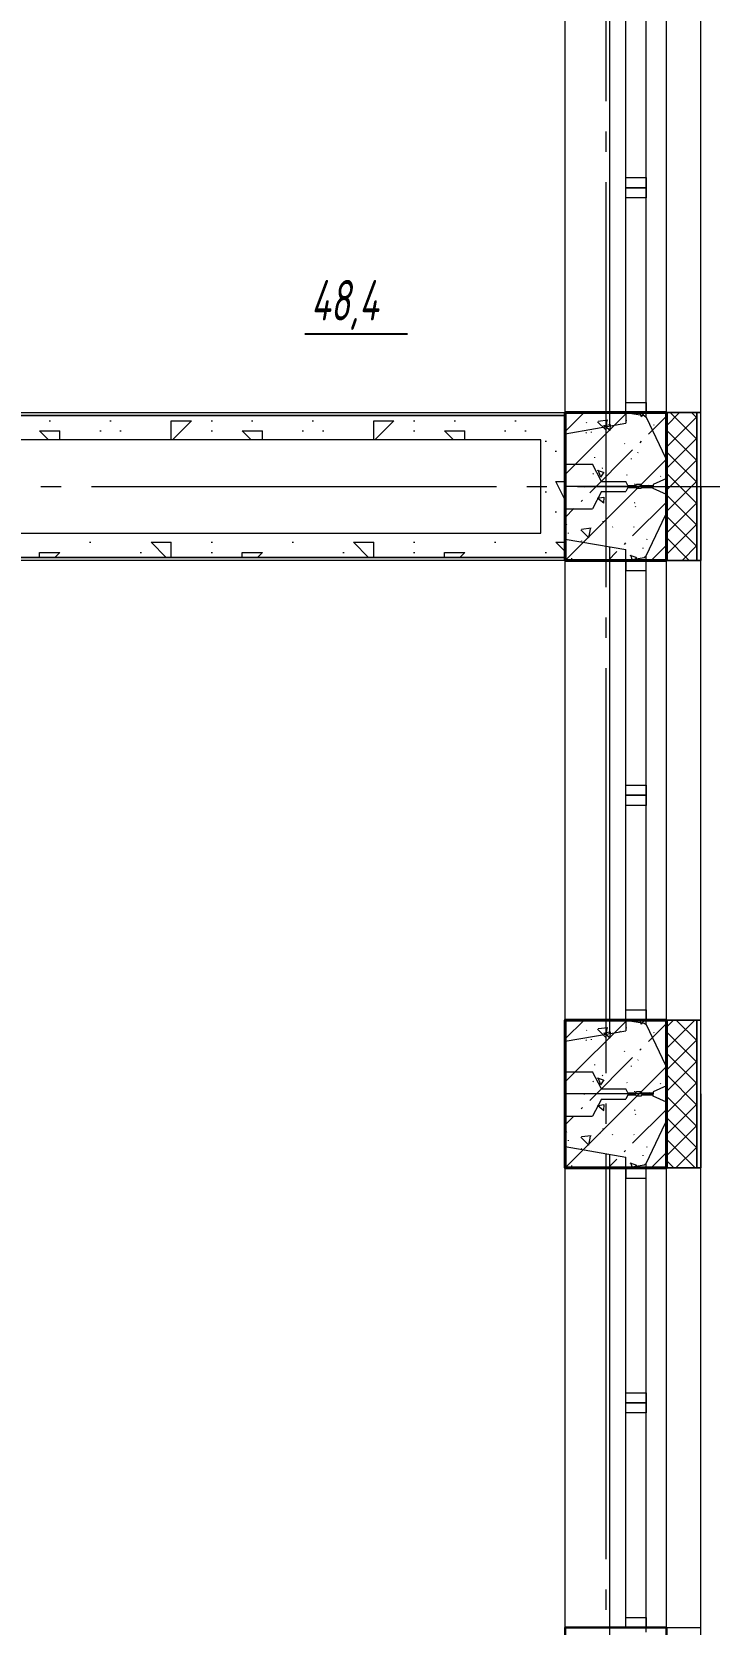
# Model space of a CAD drawing. Header units: millimetres. Extents: x -85420 to 1195317, y -69347 to 470418.
# Drawn here: x 445112 to 448457, y 24958 to 32821 of the extents above; entities that cross this region are included whole.
import ezdxf
from ezdxf import colors
from ezdxf.entities.mleader import LeaderData, LeaderLine
from ezdxf.enums import TextEntityAlignment as Align
from ezdxf.math import Vec2, Vec3

# ---------------------------------------------------------------- set-up
doc = ezdxf.new("R2010")
doc.units = ezdxf.units.MM
for name, pattern in [('GOST2.303 6', [12, 8, -1.5, 1, -1.5]), ('ГОСТ 2.303 5', [24, 20, -1.5, 1, -1.5]), ('осевая', [50.800000000000004, 31.75, -6.35, 6.35, -6.35])]:
    doc.linetypes.add(name, pattern=pattern)
for name, color, linetype, lineweight in [('!М_Перегородки_пеноблок', 7, 'Continuous', 20), ('+АР_Осевые линии', 252, 'GOST2.303 6', 9), ('АР_Окна', 4, 'Continuous', 9), ('АР_Отметки', 7, 'Continuous', 5), ('АР_Сущ Несущая стена', 250, 'Continuous', 50), ('АР_штриховка несущих стен', 250, 'Continuous', 0), ('СПДС_+АР_Стены', 250, 'Continuous', 20), ('стены', 7, 'Continuous', 40), ('ТОНКАЯ', 253, 'Continuous', 0), ('ЭКСПЛИКАЦИЯ', 7, 'Continuous', 5)]:
    doc.layers.add(name, color=color, linetype=linetype, lineweight=lineweight)
doc.layers.add('ОСИ', color=7, linetype='осевая', lineweight=13, true_color=0x999999)
doc.styles.add('ISOCPEUR', font='', dxfattribs={"height": 250})
doc.styles.add('ГОСТ 2.304', font='CS_Gost2304.shx', dxfattribs={"oblique": 10})
doc.styles.get('ISOCPEUR').set_extended_font_data('ISOCPEUR', italic=True)
pattern_1 = [(45, (150, 150), (0, 1000.000000019025), [141.4, -282.8, 70.7, -424.3000000000001, 141.4, -353.6135624]), (135, (800.0000000000001, 200), (-1000.000000019025, 8.881784197001254e-14), [141.4, -212.1, 70.7, -353.6000000000001, 141.4, -495.0135624]), (63.43494882, (0, 0), (5.099862754320839e-08, 1000.000000000094), [111.8, -447.2, 111.8, -447.233989, 0, 0]), (116.5650512, (0, 0), (-4.000643816226557e-07, 1000.000000000094), [111.8, -447.2000000000001, 111.8, -447.2339890000001, 0, 0]), (0, (0, 100), (0, 1000), [50.00000000000001, -400.0000000000001, 100, -400.0000000000001, 50.00000000000001, 0]), (0, (0, 250), (0, 1000), [-150, 100, -400.0000000000001, 0, -350.0000000000001, 0]), (0, (0, 300.0000000000001), (0, 1000), [-400.0000000000001, 0, -300.0000000000001, 100, -200, 0]), (0, (0, 450.0000000000001), (0, 1000), [-200, 0, -250, 100, -450.0000000000001, 0]), (0, (0, 600.0000000000001), (0, 1000), [-200, 100, -400.0000000000001, 100, -200, 0]), (0, (0, 850.0000000000001), (0, 1000), [-150, 100, -200, 0, -550.0000000000001, 0]), (0, (0, 900.0000000000001), (0, 1000), [-200, 0, -600.0000000000001, 100, -100, 0]), (90, (50.00000000000001, 200), (-1000, 6.123233995736768e-14), [-300.0000000000001, 0, -300.0000000000001, 0, -400.0000000000001, 0]), (90, (150, 0), (-1000, 6.123233995736768e-14), [-150, 100, -400.0000000000001, 0, -350.0000000000001, 0]), (90, (250, 0), (-1000, 6.123233995736768e-14), [-400.0000000000001, 0, -350.0000000000001, 100, -150, 0]), (90, (800.0000000000001, 0), (-1000, 6.123233995736768e-14), [-200, 100, -500.0000000000001, 100, -100, 0]), (90, (100, 100), (-1000, 6.123233995736768e-14), [-300.0000000000001, 0, -350.0000000000001, 0, -350.0000000000001, 0]), (90, (200, 100), (-1000, 6.123233995736768e-14), [-250, 0, -550.0000000000001, 0, -200, 0]), (90, (300.0000000000001, 150), (-1000, 6.123233995736768e-14), [-500.0000000000001, 0, -150, 0, -350.0000000000001, 0]), (90, (350.0000000000001, 50.00000000000001), (-1000, 6.123233995736768e-14), [-450.0000000000001, 0, -200, 0, -250, 0]), (90, (450.0000000000001, 200), (-1000, 6.123233995736768e-14), [-400.0000000000001, 0, -150, 0, -400.0000000000001, 0]), (90, (500.0000000000001, 250), (-1000, 6.123233995736768e-14), [-450.0000000000001, 0, -200, 0, -350.0000000000001, 0]), (90, (550.0000000000001, 0), (-1000, 6.123233995736768e-14), [-600.0000000000001, 0, -250, 0, -150, 0]), (90, (600.0000000000001, 150), (-1000, 6.123233995736768e-14), [-200, 0, -400.0000000000001, 0, -400.0000000000001, 0]), (90, (650.0000000000001, 100), (-1000, 6.123233995736768e-14), [-450.0000000000001, 0, -250, 0, -300.0000000000001, 0]), (90, (700.0000000000001, 50.00000000000001), (-1000, 6.123233995736768e-14), [-400.0000000000001, 0, -300.0000000000001, 0, -300.0000000000001, 0]), (90, (800.0000000000001, 100), (-1000, 6.123233995736768e-14), [-300.0000000000001, 0, -300.0000000000001, 0, -400.0000000000001, 0]), (90, (900.0000000000001, 150), (-1000, 6.123233995736768e-14), [-400.0000000000001, 0, -200, 0, -400.0000000000001, 0]), (90, (950.0000000000001, 200), (-1000, 6.123233995736768e-14), [-150, 0, -600.0000000000001, 0, -250, 0])]
pattern_2 = [(45, (0, 0), (-53.03300858899107, 53.03300858899107), []), (135, (0, 0), (-53.03300858899107, -53.03300858899107), [])]

# ---------------------------------------------------------------- blocks, each defined once
blk = doc.blocks.new('НП 3033')
at = {"layer": 'АР_Окна', "ltscale": 100}
for p, q in [((365, 500), (2635, 500)), ((365, 400), (2635, 400)), ((365, 300), (2635, 300)), ((365, 220), (2635, 220)), ((365, 0), (2635, 0))]:
    blk.add_line(p, q, dxfattribs=at)
for points in [[(365, 300), (365, 500), (365, 670), (2635, 670), (2635, 300)], [(365, 300), (415, 300), (415, 400), (365, 400)], [(1450, 400), (1425, 400), (1425, 300), (1450, 300), (1475, 300), (1475, 400), (1437.5, 400)], [(1500, 400), (1475, 400), (1475, 300), (1500, 300), (1525, 300), (1525, 400), (1487.5, 400)], [(2635, 300), (2585, 300), (2585, 400), (2635, 400)]]:
    blk.add_lwpolyline(points, dxfattribs=at)
at = {"layer": 'СПДС_+АР_Стены', "ltscale": 100}
for points in [[(8.419446744138052e-15, 670), (8.419446744138052e-15, 670), (365, 670), (365, 670)], [(3000, 670), (3000, 670), (2635, 670), (2635, 670)]]:
    blk.add_lwpolyline(points, dxfattribs=at)
at = {"layer": 'стены', "ltscale": 100}
for p, q in [((2960, 500), (2860, 500)), ((0, 0), (0, 0))]:
    blk.add_line(p, q, dxfattribs=at)
at = {"layer": 'стены', "lineweight": 30, "ltscale": 100}
blk.add_lwpolyline([(0, 0), (365, 0), (365, 500), (0, 500)], dxfattribs=at)
at = {"layer": 'стены', "ltscale": 100}
blk.add_lwpolyline([(3000, 500), (2635, 500), (2635, 0), (3000, 0)], dxfattribs=at)
blk = doc.blocks.new('обследование 2 этаж 1245')
at = {"layer": 'ТОНКАЯ', "ltscale": 100}
for p, q in [((7060, -40820), (7060, -38100)), ((6560, -40700), (6560, -38220)), ((6780, -40661.8666666667), (6780, -38258.1333333333)), ((6860, -40595), (6860, -38325)), ((6960, -40617), (6960, -38303)), ((6560, -40700), (6860, -40648)), ((6860, -40595), (6950, -40610)), ((6860, -40595), (6860, -40648)), ((6950, -40610), (6960, -40617)), ((6960, -40617), (7055, -40818)), ((6560, -40700), (6560, -40850)), ((6560, -40850), (6695, -40850)), ((6560, -40960), (6560, -40850)), ((6740, -40935), (6695, -40850)), ((7055, -40818), (7060, -40820)), ((7060, -40920), (7060, -40820)), ((6995, -40960), (6560, -40960)), ((6995, -40960), (6560, -40960)), ((6560, -40960), (6560, -41070)), ((6740, -40935), (6860, -40935)), ((6870, -40955), (6860, -40935)), ((6870, -40965), (6860, -40985)), ((6870, -40955), (6908, -40955)), ((6870, -40965), (6908, -40965)), ((6913, -40950), (6908, -40955)), ((6913, -40970), (6908, -40965)), ((6933, -40950), (6913, -40950)), ((6938, -40955), (6933, -40950)), ((6938, -40965), (6933, -40970)), ((6938, -40955), (6995, -40955)), ((6938, -40960), (6995, -40960)), ((6938, -40960), (6995, -40960)), ((6938, -40965), (6995, -40965)), ((7060, -40920), (6995, -40950)), ((6995, -40950), (6995, -40955)), ((6995, -40955), (6995, -40960)), ((6995, -40965), (6995, -40960)), ((6995, -40970), (6995, -40965)), ((6740, -40985), (6695, -41070)), ((6740, -40985), (6860, -40985)), ((6933, -40970), (6913, -40970)), ((7060, -41000), (6995, -40970)), ((7060, -41000), (7060, -41100)), ((6560, -41220), (6560, -41070)), ((6560, -41070), (6695, -41070)), ((6960, -41303), (7055, -41102)), ((7055, -41102), (7060, -41100)), ((7060, -43820), (7060, -41100)), ((6560, -43700), (6560, -41220)), ((6560, -41220), (6860, -41272)), ((6780, -43661.8666666667), (6780, -41258.1333333333)), ((6860, -41325), (6860, -41272)), ((6860, -41325), (6950, -41310)), ((6860, -43595), (6860, -41325)), ((6950, -41310), (6960, -41303)), ((6960, -43617), (6960, -41303)), ((6860, -43595), (6950, -43610)), ((6860, -43595), (6860, -43648)), ((6950, -43610), (6960, -43617)), ((6960, -43617), (7055, -43818)), ((6560, -43700), (6860, -43648)), ((6560, -43700), (6560, -43850)), ((6560, -43850), (6695, -43850)), ((6560, -43960), (6560, -43850)), ((6740, -43935), (6695, -43850)), ((7055, -43818), (7060, -43820)), ((7060, -43920), (7060, -43820)), ((6740, -43935), (6860, -43935)), ((6870, -43955), (6860, -43935)), ((6913, -43950), (6908, -43955)), ((6933, -43950), (6913, -43950)), ((6938, -43955), (6933, -43950)), ((7060, -43920), (6995, -43950)), ((6995, -43950), (6995, -43955)), ((6995, -43960), (6560, -43960)), ((6995, -43960), (6560, -43960)), ((6560, -43960), (6560, -44070)), ((6740, -43985), (6695, -44070)), ((6740, -43985), (6860, -43985)), ((6870, -43965), (6860, -43985)), ((6870, -43955), (6908, -43955)), ((6870, -43965), (6908, -43965)), ((6913, -43970), (6908, -43965)), ((6933, -43970), (6913, -43970)), ((6938, -43965), (6933, -43970)), ((6938, -43955), (6995, -43955)), ((6938, -43960), (6995, -43960)), ((6938, -43960), (6995, -43960)), ((6938, -43965), (6995, -43965)), ((6995, -43955), (6995, -43960)), ((6995, -43965), (6995, -43960)), ((6995, -43970), (6995, -43965)), ((7060, -44000), (6995, -43970)), ((7060, -44000), (7060, -44100)), ((6560, -44220), (6560, -44070)), ((6560, -44070), (6695, -44070)), ((6960, -44303), (7055, -44102)), ((7055, -44102), (7060, -44100)), ((7060, -46820), (7060, -44100)), ((6560, -46700), (6560, -44220)), ((6560, -44220), (6860, -44272)), ((6780, -46661.8666666667), (6780, -44258.1333333333)), ((6860, -44325), (6860, -44272)), ((6860, -44325), (6950, -44310)), ((6860, -46595), (6860, -44325)), ((6950, -44310), (6960, -44303)), ((6960, -46617), (6960, -44303))]:
    blk.add_line(p, q, dxfattribs=at)
blk = doc.blocks.new('A$C314F1C93')
at = {"layer": '+АР_Осевые линии', "linetype": 'ГОСТ 2.303 5', "lineweight": 0, "ltscale": 100}
blk.add_line((17540.00000000047, 64752.65710872156), (17540.00000000047, -9752.23746942038), dxfattribs=at)
blk.add_lwpolyline([(-4199.99999999968, 15249.99999999988), (75280.00000000006, 15249.99999999988)], dxfattribs=at)
blk = doc.blocks.new('_DotSmall')
at = {"color": 0, "linetype": 'ByBlock', "const_width": 0.5}
blk.add_lwpolyline([(-0.0625, 0, 1), (0.0625, 0, 1)], format="xyb", close=True, dxfattribs=at)
blk = doc.blocks.new('АР план')
at = {"layer": 'АР_Отметки', "lineweight": 9}
ml = blk.add_multileader_mtext('Standard', dxfattribs=at)
ml.set_content('+3,950', color=256, style='ISOCPEUR')
ml.set_leader_properties(color=256, linetype='Continuous', lineweight=-1)
ml.set_arrow_properties(name='DOTSMALL')
ml.build(insert=Vec2(0, 0))
ml.multileader.update_dxf_attribs({"has_text_frame": 1, "text_left_attachment_type": 4, "text_right_attachment_type": 4, "dogleg_length": 100, "arrow_head_size": 180})
ctx = ml.context
ctx.base_point, ctx.char_height, ctx.arrow_head_size, ctx.landing_gap_size, ctx.plane_origin = Vec3(653061.3110686555, 32239.71936149879), 250, 180, 50, Vec3(652979.9176188062, 30972.1551693685)
ctx.left_attachment, ctx.right_attachment = 4, 4
notes = []
notes.append((ctx, [(0, (0, 0, 0), (0, 0), (1, 0), 1, [])]))
ctx.mtext.insert, ctx.mtext.width, ctx.mtext.line_spacing_style, ctx.mtext.flow_direction = Vec3(653111.3110686555, 32573.05269483211), 852.6970314602484, 2, 5
ml = blk.add_multileader_mtext('Standard', dxfattribs=at)
ml.set_content('+1,975', color=256, style='ISOCPEUR')
ml.set_leader_properties(color=256, linetype='Continuous', lineweight=-1)
ml.set_arrow_properties(name='DOTSMALL')
ml.build(insert=Vec2(0, 0))
ml.multileader.update_dxf_attribs({"has_text_frame": 1, "text_left_attachment_type": 4, "text_right_attachment_type": 4, "dogleg_length": 100, "arrow_head_size": 180})
ctx = ml.context
ctx.base_point, ctx.char_height, ctx.arrow_head_size, ctx.landing_gap_size, ctx.plane_origin = Vec3(652749.2966237958, 27128.71309628351), 250, 180, 50, Vec3(655881.3550783198, 25957.03355335795)
ctx.left_attachment, ctx.right_attachment = 4, 4
notes.append((ctx, [(0, (0, 0, 0), (0, 0), (1, 0), 1, [])]))
ctx.mtext.insert, ctx.mtext.width, ctx.mtext.line_spacing_style, ctx.mtext.flow_direction = Vec3(652799.2966237958, 27528.71309628351), 852.6970314602484, 2, 5
ml = blk.add_multileader_mtext('Standard', dxfattribs=at)
ml.set_content('+2,410', color=256, style='ISOCPEUR')
ml.set_leader_properties(color=256, linetype='Continuous', lineweight=-1)
ml.set_arrow_properties(name='DOTSMALL')
ml.build(insert=Vec2(0, 0))
ml.multileader.update_dxf_attribs({"has_text_frame": 1, "text_left_attachment_type": 4, "text_right_attachment_type": 4, "dogleg_length": 100, "arrow_head_size": 180})
ctx = ml.context
ctx.base_point, ctx.char_height, ctx.arrow_head_size, ctx.landing_gap_size, ctx.plane_origin = Vec3(649667.0758553846, 15695.91183566085), 250, 180, 50, Vec3(647505.863485316, 15104.66626217555)
ctx.left_attachment, ctx.right_attachment = 4, 4
notes.append((ctx, [(0, (0, 0, 0), (0, 0), (1, 0), 1, [])]))
ctx.mtext.insert, ctx.mtext.width, ctx.mtext.line_spacing_style, ctx.mtext.flow_direction = Vec3(649717.0758553846, 16029.2451689942), 852.6970314602484, 2, 5
for ctx, leaders in notes:
    for number, flags, end, landing, length, lines in leaders:
        leader = LeaderData()
        leader.index, (leader.has_last_leader_line, leader.has_dogleg_vector, leader.attachment_direction) = number, flags
        leader.last_leader_point, leader.dogleg_vector, leader.dogleg_length = Vec3(end), Vec3(landing), length
        for number, points, colour, breaks in lines:
            line = LeaderLine()
            line.index, line.vertices, line.color, line.breaks = number, Vec3.list(points), colors.encode_raw_color(colour), breaks
            leader.lines.append(line)
        ctx.leaders.append(leader)

msp = doc.modelspace()

# ---------------------------------------------------------------- block references
at = {"layer": 'ОСИ', "ltscale": 40}
msp.add_blockref('A$C314F1C93', (430406.3725916118, 15326.41521031433, 4.999999999999952e-09), dxfattribs=at)

# ---------------------------------------------------------------- next in the draw order: hatches: boundary and pattern name
at = {"layer": '!М_Перегородки_пеноблок', "ltscale": 100}
h = msp.add_hatch(dxfattribs=at)
h.set_pattern_fill('БЕТОННАЯ ПОДГОТОВКА', color=256, scale=100, style=0, pattern_type=2)
h.set_pattern_definition(pattern_1)
h.paths.add_polyline_path([(441246.3730762142, 30926.44145564564), (447746.3730658573, 30926.41520998409), (447746.372581322, 30806.41520998507), (441246.3725916789, 30806.44145564662)], flags=0)
h = msp.add_hatch(dxfattribs=at)
h.set_pattern_fill('БЕТОННАЯ ПОДГОТОВКА', color=256, scale=100, style=0, pattern_type=2)
h.set_pattern_definition(pattern_1)
h.paths.add_polyline_path([(447626.3649172005, 30346.45729309654), (447626.3725813133, 30806.41569452036), (447746.3715989822, 30806.41520998904), (447746.3725813219, 30806.41520997267), (447746.364917224, 30346.45770433242)], flags=0)
h = msp.add_hatch(dxfattribs=at)
h.set_pattern_fill('БЕТОННАЯ ПОДГОТОВКА', color=256, scale=100, style=0, pattern_type=2)
h.set_pattern_definition(pattern_1)
h.paths.add_polyline_path([(441546.3726008653, 30346.43645717141), (447746.372581322, 30346.45770435869), (447746.3729925579, 30226.45770435939), (441546.3730121012, 30226.43645717211)], flags=0)
at = {"layer": 'АР_штриховка несущих стен', "lineweight": 0}
h = msp.add_hatch(dxfattribs=at)
h.set_pattern_fill('FP_1', color=256, angle=90, style=0, pattern_type=2)
h.set_pattern_definition([(225, (226238.7395056369, 419007.9367795632), (212.1320343559643, -212.1320343559643), [300.0000000000001, -50.00000000000001, 10, -50.00000000000001]), (225, (226026.7395056369, 419007.9367795632), (212.1320343559643, -212.1320343559643), []), (140, (226238.7395056369, 419007.9367795632), (31.37586718776049, 358.6306040025252), [37.5, -412.5]), (85, (226238.7395056369, 419007.9367795632), (-376.0956830054848, -69.37609840310988), [30, -330]), (190.4509999999993, (226241.3545056368, 419037.8227795633), (-344.7173363236747, 289.2568028982387), [31.87000000000002, -350.571]), (136.184, (226138.7395056369, 419007.9367795632), (82.7614966388627, 533.6199696404694), [56.25, -618.75]), (186.6359999999993, (226145.6365056369, 419052.4047795633), (-487.0622145359653, 467.3284015511165), [47.80499999999994, -525.8559999999991]), (81.18399999999997, (226138.7395056369, 419007.9367795632), (-487.0580492787813, 467.332636044979), [45, -495]), (111, (226163.7395056367, 419057.9367795632), (201.3095187061823, 298.4540715877155), [37.5, -412.5]), (55.99999999999996, (226163.7395056367, 419057.9367795632), (-362.5748960476323, 121.6571023863739), [29.99999999999998, -329.9999999999997]), (161.451, (226180.5155056368, 419082.8077795632), (-161.2620949745204, 420.1119811543452), [31.87, -350.571]), (127.5, (226238.7395056369, 419007.9367795632), (-166.4469269156558, 6.079927658645317), [3.353, -322.647, 3.353, -331.647, -331.25]), (127.5, (226238.7395056369, 419007.9367795632), (-166.4469269156558, 6.079927658645317), [-661, 3.353, -327.897]), (97.5, (226238.7395056369, 419007.9367795632), (-197.2058559411801, 131.5347687210744), [3.352999999999998, -187.6469999999999, 3.352999999999998, -315.1469999999997, -126.2499999999999]), (97.5, (226238.7395056369, 419007.9367795632), (-197.2058559411801, 131.5347687210744), [-509.4999999999997, 3.352999999999998, -122.8969999999999]), (57.49999999999998, (226238.7395056369, 418896.4367795632), (11.27743586718989, 266.9112180862045), [3.352999999999988, -121.6469999999996, 3.352999999999988, -386.6469999999985, -517.4999999999969]), (57.49999999999998, (226238.7395056369, 418896.4367795632), (11.27743586718989, 266.9112180862045), [-514.9999999999969, 3.352999999999988, -514.1469999999969]), (47.49999999999999, (226238.7395056369, 418846.4367795632), (-50.05249116615892, 291.5930846711931), [3.353, -159.147, 3.353, -255.647, -367.5]), (47.49999999999999, (226238.7395056369, 418846.4367795632), (-50.05249116615892, 291.5930846711931), [-421.5, 3.353, -364.147])])
h.paths.add_polyline_path([(447746.372591679, 30211.4152099858), (448246.372591679, 30211.4152099858), (448246.372591679, 30941.4152099858), (447746.372591679, 30941.4152099858)])
h = msp.add_hatch(dxfattribs=at)
h.set_pattern_fill('FP_1', color=256, angle=90, style=0, pattern_type=2)
h.set_pattern_definition([(225, (226238.7395056369, 416007.9367795632), (212.1320343559643, -212.1320343559643), [300.0000000000001, -50.00000000000001, 10, -50.00000000000001]), (225, (226026.7395056369, 416007.9367795632), (212.1320343559643, -212.1320343559643), []), (140, (226238.7395056369, 416007.9367795632), (31.37586718776049, 358.6306040025252), [37.5, -412.5]), (85, (226238.7395056369, 416007.9367795632), (-376.0956830054848, -69.37609840310988), [30, -330]), (190.4509999999993, (226241.3545056368, 416037.8227795633), (-344.7173363236747, 289.2568028982387), [31.87000000000002, -350.571]), (136.184, (226138.7395056369, 416007.9367795632), (82.7614966388627, 533.6199696404694), [56.25, -618.75]), (186.6359999999993, (226145.6365056369, 416052.4047795633), (-487.0622145359653, 467.3284015511165), [47.80499999999994, -525.8559999999991]), (81.18399999999997, (226138.7395056369, 416007.9367795632), (-487.0580492787813, 467.332636044979), [45, -495]), (111, (226163.7395056367, 416057.9367795632), (201.3095187061823, 298.4540715877155), [37.5, -412.5]), (55.99999999999996, (226163.7395056367, 416057.9367795632), (-362.5748960476323, 121.6571023863739), [29.99999999999998, -329.9999999999997]), (161.451, (226180.5155056368, 416082.8077795632), (-161.2620949745204, 420.1119811543452), [31.87, -350.571]), (127.5, (226238.7395056369, 416007.9367795632), (-166.4469269156558, 6.079927658645317), [3.353, -322.647, 3.353, -331.647, -331.25]), (127.5, (226238.7395056369, 416007.9367795632), (-166.4469269156558, 6.079927658645317), [-661, 3.353, -327.897]), (97.5, (226238.7395056369, 416007.9367795632), (-197.2058559411801, 131.5347687210744), [3.352999999999998, -187.6469999999999, 3.352999999999998, -315.1469999999997, -126.2499999999999]), (97.5, (226238.7395056369, 416007.9367795632), (-197.2058559411801, 131.5347687210744), [-509.4999999999997, 3.352999999999998, -122.8969999999999]), (57.49999999999998, (226238.7395056369, 415896.4367795632), (11.27743586718989, 266.9112180862045), [3.352999999999988, -121.6469999999996, 3.352999999999988, -386.6469999999985, -517.4999999999969]), (57.49999999999998, (226238.7395056369, 415896.4367795632), (11.27743586718989, 266.9112180862045), [-514.9999999999969, 3.352999999999988, -514.1469999999969]), (47.49999999999999, (226238.7395056369, 415846.4367795632), (-50.05249116615892, 291.5930846711931), [3.353, -159.147, 3.353, -255.647, -367.5]), (47.49999999999999, (226238.7395056369, 415846.4367795632), (-50.05249116615892, 291.5930846711931), [-421.5, 3.353, -364.147])])
h.paths.add_polyline_path([(447746.372591679, 27211.4152099858), (448246.372591679, 27211.4152099858), (448246.372591679, 27941.4152099858), (447746.372591679, 27941.4152099858)])
at = {"layer": 'СПДС_+АР_Стены', "lineweight": 9, "ltscale": 100}
h = msp.add_hatch(dxfattribs=at)
h.set_pattern_fill('НЕМЕТАЛЛИЧЕСКИЕ МАТЕРИАЛЫ', color=256, scale=30, style=0, pattern_type=2)
h.set_pattern_definition(pattern_2)
h.paths.add_polyline_path([(448396.372591679, 30211.4152099858), (448396.372591679, 30941.4152099858), (448246.372591679, 30941.4152099858), (448246.372591679, 30211.4152099858)], flags=0)
h = msp.add_hatch(dxfattribs=at)
h.set_pattern_fill('НЕМЕТАЛЛИЧЕСКИЕ МАТЕРИАЛЫ', color=256, scale=30, style=0, pattern_type=2)
h.set_pattern_definition(pattern_2)
h.paths.add_polyline_path([(448396.372591679, 27211.4152099858), (448396.372591679, 27941.4152099858), (448246.372591679, 27941.4152099858), (448246.372591679, 27211.4152099858)], flags=0)

# ---------------------------------------------------------------- next in the draw order: linework, layer by layer
at = {"layer": '!М_Перегородки_пеноблок', "ltscale": 100}
for points in [[(447626.3725813133, 30806.41569452036), (441246.3725916789, 30806.44145564662), (441246.3730762142, 30926.44145564564), (447746.3730658573, 30926.41520998409), (447746.372581322, 30806.41520998507)], [(447626.3649172005, 30346.45729309654), (447626.3725813133, 30806.41569452036)], [(447746.3725813219, 30806.41520997267), (447746.364917224, 30346.45770433242)], [(447746.364917224, 30346.45770433242), (447746.372581322, 30346.45770435869), (447746.3729925579, 30226.45770435939), (441546.3730121012, 30226.43645717211), (441546.3726008653, 30346.43645717141)], [(441666.3726008784, 30346.43686840729), (447626.3649172005, 30346.45729309654)]]:
    msp.add_lwpolyline(points, dxfattribs=at)
for points in [[(441246.3731367811, 30941.44145564552), (447746.3731264242, 30941.41520998397), (447746.3730658573, 30926.41520998409), (441246.3730762142, 30926.44145564564)], [(441546.3730121012, 30226.43645717211), (447746.3729925579, 30226.45770435939), (447746.3730439623, 30211.45770435948), (441546.3730635057, 30211.4364571722), (441546.3730121012, 30226.43645717211)]]:
    msp.add_lwpolyline(points, close=True, dxfattribs=at)
at = {"layer": 'СПДС_+АР_Стены', "ltscale": 100}
for points in [[(448396.372591679, 30211.4152099858), (448396.372591679, 30941.4152099858), (448246.372591679, 30941.4152099858), (448246.372591679, 30211.4152099858), (448396.372591679, 30211.4152099858)], [(448396.372591679, 30941.4152099858), (448396.372591679, 30211.4152099858), (448416.372591679, 30211.4152099858), (448416.372591679, 30941.4152099858), (448396.372591679, 30941.4152099858)], [(448396.372591679, 27211.4152099858), (448396.372591679, 27941.4152099858), (448246.372591679, 27941.4152099858), (448246.372591679, 27211.4152099858), (448396.372591679, 27211.4152099858)], [(448396.372591679, 27941.4152099858), (448396.372591679, 27211.4152099858), (448416.372591679, 27211.4152099858), (448416.372591679, 27941.4152099858), (448396.372591679, 27941.4152099858)]]:
    msp.add_lwpolyline(points, close=True, dxfattribs=at)
at = {"layer": 'стены', "ltscale": 100, "elevation": 4.999999999999952e-09}
for points in [[(448246.372591679, 30941.4152099858), (447746.372591679, 30941.4152099858), (447746.372591679, 30211.4152099858), (448246.372591679, 30211.4152099858)], [(448246.372591679, 27941.4152099858), (447746.372591679, 27941.4152099858), (447746.372591679, 27211.4152099858), (448246.372591679, 27211.4152099858)]]:
    msp.add_lwpolyline(points, close=True, dxfattribs=at)
at = {"layer": 'ЭКСПЛИКАЦИЯ', "linetype": 'Continuous', "lineweight": 25, "ltscale": 100}
msp.add_line((446460.6983392723, 31329.4890885563), (446967.2660433243, 31329.4890885563), dxfattribs=at)

# ---------------------------------------------------------------- next in the draw order: block references
at = {"layer": 'АР_Сущ Несущая стена', "xscale": -1, "rotation": 270}
for p in [(447746.372591679, 30576.4152099858, 4.999999999999952e-09), (447746.372591679, 27576.4152099858, 4.999999999999952e-09), (447746.372591679, 24576.4152099858, 4.999999999999952e-09)]:
    msp.add_blockref('НП 3033', p, dxfattribs=at)
at = {"layer": 'ТОНКАЯ', "ltscale": 200}
msp.add_blockref('обследование 2 этаж 1245', (441186.372591679, 71536.4152099858, 4.999999999999952e-09), dxfattribs=at)

# ---------------------------------------------------------------- next in the draw order: texts
at = {"layer": 'ЭКСПЛИКАЦИЯ', "linetype": 'Continuous', "lineweight": 25, "ltscale": 100, "style": 'ГОСТ 2.304', "oblique": 9.999999999999998, "width": 0.7974423286641994}
msp.add_text('48,4', height=200, dxfattribs=at).set_placement((446490.6983392723, 31596.15575522297), align=Align.TOP_LEFT)

# ---------------------------------------------------------------- next in the draw order: block references
at = {"color": 12, "true_color": 0xe00000}
msp.add_blockref('АР план', (-85419.90290359053, 14341.5887358326), dxfattribs=at)

# ---------------------------------------------------------------- next in the draw order: leaders
at = {"layer": 'АР_Отметки', "lineweight": 9}
ml = msp.add_multileader_mtext('Standard', dxfattribs=at)
ml.set_content('+2,410', color=256, style='ISOCPEUR')
ml.set_leader_properties(color=256, linetype='Continuous', lineweight=-1)
ml.set_arrow_properties(name='DOTSMALL')
ml.build(insert=Vec2(0, 0))
ml.multileader.update_dxf_attribs({"has_text_frame": 1, "text_left_attachment_type": 4, "text_right_attachment_type": 4, "dogleg_length": 100, "arrow_head_size": 180})
ctx = ml.context
ctx.base_point, ctx.char_height, ctx.arrow_head_size, ctx.landing_gap_size, ctx.plane_origin = Vec3(703103.0309721342, 29209.74974800884), 250, 180, 50, Vec3(700941.8186020657, 28618.50417452354)
ctx.left_attachment, ctx.right_attachment = 4, 4
notes = []
notes.append((ctx, [(0, (0, 0, 0), (0, 0), (1, 0), 1, [])]))
ctx.mtext.insert, ctx.mtext.width, ctx.mtext.line_spacing_style, ctx.mtext.flow_direction = Vec3(703153.0309721342, 29543.08308134218), 852.6970314602484, 2, 5
ml = msp.add_multileader_mtext('Standard', dxfattribs=at)
ml.set_content('+2,410', color=256, style='ISOCPEUR')
ml.set_leader_properties(color=256, linetype='Continuous', lineweight=-1)
ml.set_arrow_properties(name='DOTSMALL')
ml.build(insert=Vec2(0, 0))
ml.multileader.update_dxf_attribs({"has_text_frame": 1, "text_left_attachment_type": 4, "text_right_attachment_type": 4, "dogleg_length": 100, "arrow_head_size": 180})
ctx = ml.context
ctx.base_point, ctx.char_height, ctx.arrow_head_size, ctx.landing_gap_size, ctx.plane_origin = Vec3(703103.0309721342, 29209.74974800884), 250, 180, 50, Vec3(700941.8186020657, 28618.50417452354)
ctx.left_attachment, ctx.right_attachment = 4, 4
notes.append((ctx, [(0, (0, 0, 0), (0, 0), (1, 0), 1, [])]))
ctx.mtext.insert, ctx.mtext.width, ctx.mtext.line_spacing_style, ctx.mtext.flow_direction = Vec3(703153.0309721342, 29543.08308134218), 852.6970314602484, 2, 5
for ctx, leaders in notes:
    for number, flags, end, landing, length, lines in leaders:
        leader = LeaderData()
        leader.index, (leader.has_last_leader_line, leader.has_dogleg_vector, leader.attachment_direction) = number, flags
        leader.last_leader_point, leader.dogleg_vector, leader.dogleg_length = Vec3(end), Vec3(landing), length
        for number, points, colour, breaks in lines:
            line = LeaderLine()
            line.index, line.vertices, line.color, line.breaks = number, Vec3.list(points), colors.encode_raw_color(colour), breaks
            leader.lines.append(line)
        ctx.leaders.append(leader)

doc.saveas('drawing.dxf')
